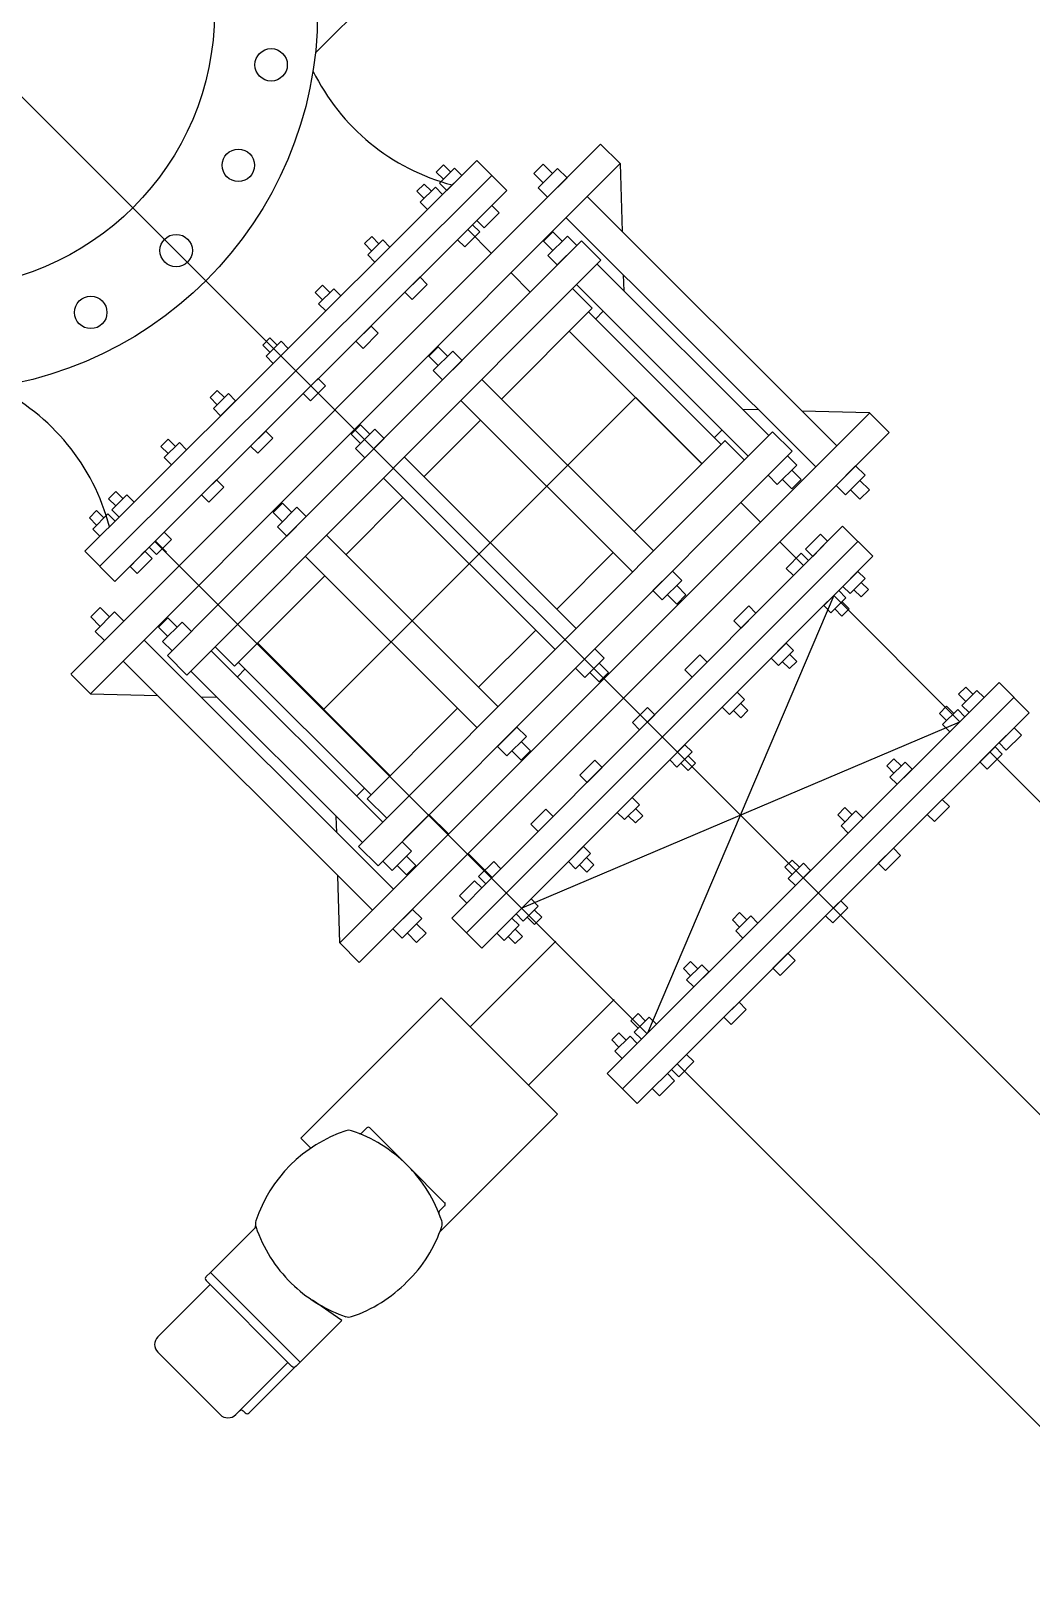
# Model space of a CAD drawing. Header units: inches. Extents: x 72602 to 350810, y -122122 to 43597.
# Drawn here: x 305045 to 305953, y 17243 to 18640 of the extents above; entities that cross this region are included whole.
import ezdxf

# ---------------------------------------------------------------- set-up
doc = ezdxf.new("R2010")
doc.units = ezdxf.units.IN
doc.header["$MEASUREMENT"] = 0
doc.layers.add('M-X-BKGD', color=8, linetype='Continuous')

msp = doc.modelspace()

# ---------------------------------------------------------------- linework, layer by layer
at = {"layer": 'M-X-BKGD', "ltscale": 0.003}
msp.add_line((302912.8, 20704.6), (306795.7, 16821.6), dxfattribs=at)
msp.add_line((302912.8, 20704.6), (306795.7, 16821.6), dxfattribs=at)
at = {"layer": 'M-X-BKGD'}
for p, q in [((305382.8, 18699.5), (305303.3, 18620.2)), ((305382.8, 18699.5), (305303.3, 18620.2)), ((305081.5, 18056.5), (305561.9, 18537.6)), ((305081.5, 18056.5), (305561.9, 18537.6)), ((305562, 18537.5), (305579.7, 18519.8)), ((305562, 18537.5), (305579.7, 18519.8)), ((305099.2, 18038.7), (305579.7, 18519.9)), ((305099.2, 18038.7), (305579.7, 18519.9)), ((305449.7, 18522.7), (305408.7, 18481.8)), ((305449.7, 18522.7), (305408.7, 18481.8)), ((305419.4, 18518.7), (305412.8, 18512.1)), ((305419.4, 18518.7), (305412.8, 18512.1)), ((305426, 18512.1), (305419.4, 18518.7)), ((305426, 18512.1), (305419.4, 18518.7)), ((305477, 18495.4), (305449.7, 18522.7)), ((305477, 18495.4), (305449.7, 18522.7)), ((305509.9, 18519.4), (305501.4, 18510.9)), ((305509.9, 18519.4), (305501.4, 18510.9)), ((305518.4, 18510.9), (305509.9, 18519.4)), ((305518.4, 18510.9), (305509.9, 18519.4)), ((305579.7, 18519.8), (305581.4, 18458.2)), ((305579.7, 18519.8), (305581.4, 18458.2)), ((305463.3, 18509.1), (305107.8, 18154.5)), ((305463.3, 18509.1), (305107.8, 18154.5)), ((305412.8, 18512.1), (305419.4, 18505.6)), ((305412.8, 18512.1), (305419.4, 18505.6)), ((305429.5, 18515.7), (305415.8, 18502)), ((305429.5, 18515.7), (305415.8, 18502)), ((305422.4, 18495.5), (305436, 18509.1)), ((305422.4, 18495.5), (305436, 18509.1)), ((305436, 18509.1), (305429.5, 18515.7)), ((305436, 18509.1), (305429.5, 18515.7)), ((305501.4, 18510.9), (305509.9, 18502.4)), ((305501.4, 18510.9), (305509.9, 18502.4)), ((305523, 18515.5), (305505.3, 18497.8)), ((305523, 18515.5), (305505.3, 18497.8)), ((305513.8, 18489.3), (305531.5, 18507)), ((305513.8, 18489.3), (305531.5, 18507)), ((305531.5, 18507), (305523, 18515.5)), ((305531.5, 18507), (305523, 18515.5)), ((305402, 18501.3), (305395.4, 18494.8)), ((305402, 18501.3), (305395.4, 18494.8)), ((305395.4, 18494.8), (305402, 18488.2)), ((305395.4, 18494.8), (305402, 18488.2)), ((305412.1, 18498.3), (305398.4, 18484.7)), ((305412.1, 18498.3), (305398.4, 18484.7)), ((305408.6, 18494.8), (305402, 18501.3)), ((305408.6, 18494.8), (305402, 18501.3)), ((305405, 18478.1), (305418.6, 18491.7)), ((305405, 18478.1), (305418.6, 18491.7)), ((305418.6, 18491.7), (305412.1, 18498.3)), ((305418.6, 18491.7), (305412.1, 18498.3)), ((305415.8, 18502), (305422.4, 18495.5)), ((305415.8, 18502), (305422.4, 18495.5)), ((305436, 18454.5), (305477, 18495.4)), ((305436, 18454.5), (305477, 18495.4)), ((305505.3, 18497.8), (305513.8, 18489.3)), ((305505.3, 18497.8), (305513.8, 18489.3)), ((305549.7, 18489.9), (305776.2, 18263.8)), ((305549.7, 18489.9), (305776.2, 18263.8)), ((305408.5, 18481.7), (305135.1, 18209)), ((305408.5, 18481.7), (305135.1, 18209)), ((305398.4, 18484.7), (305405, 18478.1)), ((305398.4, 18484.7), (305405, 18478.1)), ((305449.6, 18468.1), (305463.3, 18481.8)), ((305449.6, 18468.1), (305463.3, 18481.8)), ((305463.3, 18481.8), (305469.9, 18475.2)), ((305463.3, 18481.8), (305469.9, 18475.2)), ((305445.9, 18464.4), (305162.4, 18181.7)), ((305445.9, 18464.4), (305162.4, 18181.7)), ((305432.2, 18450.8), (305445.9, 18464.4)), ((305432.2, 18450.8), (305445.9, 18464.4)), ((305445.9, 18464.4), (305452.5, 18457.8)), ((305445.9, 18464.4), (305452.5, 18457.8)), ((305456.2, 18461.6), (305449.6, 18468.1)), ((305456.2, 18461.6), (305449.6, 18468.1)), ((305469.9, 18475.2), (305456.2, 18461.6)), ((305469.9, 18475.2), (305456.2, 18461.6)), ((305530.7, 18470.7), (305757.1, 18244.7)), ((305530.7, 18470.7), (305757.1, 18244.7)), ((305354.3, 18453.7), (305347.7, 18447.2)), ((305354.3, 18453.7), (305347.7, 18447.2)), ((305364.4, 18450.7), (305350.7, 18437.1)), ((305364.4, 18450.7), (305350.7, 18437.1)), ((305360.8, 18447.1), (305354.3, 18453.7)), ((305360.8, 18447.1), (305354.3, 18453.7)), ((305370.9, 18444.1), (305364.4, 18450.7)), ((305370.9, 18444.1), (305364.4, 18450.7)), ((305438.8, 18444.2), (305432.2, 18450.8)), ((305438.8, 18444.2), (305432.2, 18450.8)), ((305452.5, 18457.8), (305438.8, 18444.2)), ((305452.5, 18457.8), (305438.8, 18444.2)), ((305441.4, 18459.9), (305462.9, 18438.4)), ((305441.4, 18459.9), (305462.9, 18438.4)), ((305544.5, 18449.8), (305498, 18403.2)), ((305544.5, 18449.8), (305498, 18403.2)), ((305518.7, 18457.9), (305510.2, 18449.5)), ((305518.7, 18457.9), (305510.2, 18449.5)), ((305510.2, 18449.5), (305518.7, 18441)), ((305510.2, 18449.5), (305518.7, 18441)), ((305531.8, 18454.1), (305514.1, 18436.4)), ((305531.8, 18454.1), (305514.1, 18436.4)), ((305527.2, 18449.5), (305518.7, 18457.9)), ((305527.2, 18449.5), (305518.7, 18457.9)), ((305540.3, 18445.6), (305531.8, 18454.1)), ((305540.3, 18445.6), (305531.8, 18454.1)), ((305544.5, 18449.8), (305562.2, 18432.2)), ((305544.5, 18449.8), (305562.2, 18432.2)), ((305347.7, 18447.2), (305354.2, 18440.6)), ((305347.7, 18447.2), (305354.2, 18440.6)), ((305350.7, 18437.1), (305357.2, 18430.5)), ((305350.7, 18437.1), (305357.2, 18430.5)), ((305357.2, 18430.5), (305370.9, 18444.1)), ((305357.2, 18430.5), (305370.9, 18444.1)), ((305514.1, 18436.4), (305522.6, 18427.9)), ((305514.1, 18436.4), (305522.6, 18427.9)), ((305522.6, 18427.9), (305540.3, 18445.6)), ((305522.6, 18427.9), (305540.3, 18445.6)), ((305480.7, 18420.7), (305498.1, 18403.3)), ((305480.7, 18420.7), (305498.1, 18403.3)), ((305515.7, 18385.6), (305562.2, 18432.2)), ((305515.7, 18385.6), (305562.2, 18432.2)), ((305558.7, 18428.6), (305714.4, 18273.1)), ((305558.7, 18428.6), (305714.4, 18273.1)), ((305309.8, 18409.4), (305303.2, 18402.8)), ((305309.8, 18409.4), (305303.2, 18402.8)), ((305319.9, 18406.3), (305306.2, 18392.7)), ((305319.9, 18406.3), (305306.2, 18392.7)), ((305316.3, 18402.8), (305309.8, 18409.4)), ((305316.3, 18402.8), (305309.8, 18409.4)), ((305326.4, 18399.8), (305319.9, 18406.3)), ((305326.4, 18399.8), (305319.9, 18406.3)), ((305384.5, 18403.2), (305398.2, 18416.8)), ((305384.5, 18403.2), (305398.2, 18416.8)), ((305404.7, 18410.2), (305391, 18396.6)), ((305404.7, 18410.2), (305391, 18396.6)), ((305398.2, 18416.8), (305404.7, 18410.2)), ((305398.2, 18416.8), (305404.7, 18410.2)), ((305536.6, 18406.5), (305554.3, 18388.8)), ((305536.6, 18406.5), (305554.3, 18388.8)), ((305540.1, 18410), (305695.9, 18254.5)), ((305540.1, 18410), (305695.9, 18254.5)), ((305582.5, 18419), (305582.9, 18404.5)), ((305582.5, 18419), (305582.9, 18404.5)), ((305498.1, 18403.3), (305215.5, 18120)), ((305498.1, 18403.3), (305215.5, 18120)), ((305303.2, 18402.8), (305309.8, 18396.3)), ((305303.2, 18402.8), (305309.8, 18396.3)), ((305306.2, 18392.7), (305312.8, 18386.1)), ((305306.2, 18392.7), (305312.8, 18386.1)), ((305312.8, 18386.1), (305326.4, 18399.8)), ((305312.8, 18386.1), (305326.4, 18399.8)), ((305391, 18396.6), (305384.5, 18403.2)), ((305391, 18396.6), (305384.5, 18403.2)), ((305515.7, 18385.6), (305233.2, 18102.4)), ((305515.7, 18385.6), (305233.2, 18102.4)), ((305554.4, 18388.7), (305472.1, 18306.2)), ((305554.4, 18388.7), (305472.1, 18306.2)), ((305550.9, 18385.2), (305671.2, 18265)), ((305550.9, 18385.2), (305671.2, 18265)), ((305557.2, 18378.8), (305564.3, 18385.9)), ((305557.2, 18378.8), (305564.3, 18385.9)), ((305340, 18358.8), (305353.7, 18372.4)), ((305340, 18358.8), (305353.7, 18372.4)), ((305360.2, 18365.9), (305346.6, 18352.2)), ((305360.2, 18365.9), (305346.6, 18352.2)), ((305353.7, 18372.4), (305360.2, 18365.9)), ((305353.7, 18372.4), (305360.2, 18365.9)), ((305533.5, 18367.8), (305653.8, 18247.5)), ((305533.5, 18367.8), (305653.9, 18247.6)), ((305533.5, 18367.8), (305653.8, 18247.5)), ((305533.5, 18367.8), (305653.9, 18247.6)), ((305262, 18361.7), (305255.5, 18355.2)), ((305262, 18361.7), (305255.5, 18355.2)), ((305255.5, 18355.2), (305262, 18348.6)), ((305255.5, 18355.2), (305262, 18348.6)), ((305272.1, 18358.7), (305258.5, 18345.1)), ((305272.1, 18358.7), (305258.5, 18345.1)), ((305268.6, 18355.2), (305262, 18361.7)), ((305268.6, 18355.2), (305262, 18361.7)), ((305265, 18338.5), (305278.7, 18352.2)), ((305265, 18338.5), (305278.7, 18352.2)), ((305278.7, 18352.2), (305272.1, 18358.7)), ((305278.7, 18352.2), (305272.1, 18358.7)), ((305346.6, 18352.2), (305340, 18358.8)), ((305346.6, 18352.2), (305340, 18358.8)), ((305414.7, 18353.7), (305406.2, 18345.2)), ((305414.7, 18353.7), (305406.2, 18345.2)), ((305427.8, 18349.8), (305410.1, 18332.1)), ((305427.8, 18349.8), (305410.1, 18332.1)), ((305423.2, 18345.2), (305414.7, 18353.7)), ((305423.2, 18345.2), (305414.7, 18353.7)), ((305436.3, 18341.3), (305427.8, 18349.8)), ((305436.3, 18341.3), (305427.8, 18349.8)), ((305258.5, 18345.1), (305265, 18338.5)), ((305258.5, 18345.1), (305265, 18338.5)), ((305406.2, 18345.2), (305414.7, 18336.7)), ((305406.2, 18345.2), (305414.7, 18336.7)), ((305418.6, 18323.6), (305436.3, 18341.3)), ((305418.6, 18323.6), (305436.3, 18341.3)), ((305292.3, 18311.2), (305305.9, 18324.8)), ((305292.3, 18311.2), (305305.9, 18324.8)), ((305305.9, 18324.8), (305312.5, 18318.3)), ((305305.9, 18324.8), (305312.5, 18318.3)), ((305410.1, 18332.1), (305418.6, 18323.6)), ((305410.1, 18332.1), (305418.6, 18323.6)), ((305454.3, 18324), (305610, 18168.5)), ((305454.3, 18324), (305610, 18168.5)), ((305207.7, 18307.6), (305214.3, 18314.1)), ((305207.7, 18307.6), (305214.3, 18314.1)), ((305210.7, 18297.5), (305224.4, 18311.1)), ((305210.7, 18297.5), (305224.4, 18311.1)), ((305214.3, 18314.1), (305220.8, 18307.6)), ((305214.3, 18314.1), (305220.8, 18307.6)), ((305224.4, 18311.1), (305230.9, 18304.5)), ((305224.4, 18311.1), (305230.9, 18304.5)), ((305298.8, 18304.6), (305292.3, 18311.2)), ((305298.8, 18304.6), (305292.3, 18311.2)), ((305312.5, 18318.3), (305298.8, 18304.6)), ((305312.5, 18318.3), (305298.8, 18304.6)), ((305214.3, 18301), (305207.7, 18307.6)), ((305214.3, 18301), (305207.7, 18307.6)), ((305217.2, 18290.9), (305210.7, 18297.5)), ((305217.2, 18290.9), (305210.7, 18297.5)), ((305230.9, 18304.5), (305217.2, 18290.9)), ((305230.9, 18304.5), (305217.2, 18290.9)), ((305311, 18024.7), (305593.6, 18307.7)), ((305311, 18024.7), (305593.6, 18307.7)), ((305435.2, 18304.9), (305590.9, 18149.4)), ((305435.2, 18304.9), (305590.9, 18149.4)), ((305705.2, 18296.4), (305690.7, 18296.7)), ((305705.2, 18296.4), (305690.7, 18296.7)), ((305806, 18293.7), (305744.4, 18295.3)), ((305806, 18293.7), (305744.4, 18295.3)), ((305325.3, 17812.8), (305806.1, 18293.7)), ((305325.3, 17812.8), (305806.1, 18293.7)), ((305344.1, 18282.8), (305335.7, 18274.4)), ((305344.1, 18282.8), (305335.7, 18274.4)), ((305352.6, 18274.4), (305344.1, 18282.8)), ((305352.6, 18274.4), (305344.1, 18282.8)), ((305453, 18287.1), (305401.8, 18235.9)), ((305453, 18287.1), (305401.8, 18235.9)), ((305823.8, 18276), (305806, 18293.7)), ((305823.8, 18276), (305806, 18293.7)), ((305163.2, 18263.2), (305169.8, 18269.8)), ((305163.2, 18263.2), (305169.8, 18269.8)), ((305166.2, 18253.1), (305179.9, 18266.7)), ((305166.2, 18253.1), (305179.9, 18266.7)), ((305169.8, 18269.8), (305176.4, 18263.2)), ((305169.8, 18269.8), (305176.4, 18263.2)), ((305179.9, 18266.7), (305186.4, 18260.2)), ((305179.9, 18266.7), (305186.4, 18260.2)), ((305258.2, 18277.2), (305244.5, 18263.6)), ((305258.2, 18277.2), (305244.5, 18263.6)), ((305251.1, 18257), (305264.7, 18270.6)), ((305251.1, 18257), (305264.7, 18270.6)), ((305264.7, 18270.6), (305258.2, 18277.2)), ((305264.7, 18270.6), (305258.2, 18277.2)), ((305335.7, 18274.4), (305344.1, 18265.9)), ((305335.7, 18274.4), (305344.1, 18265.9)), ((305357.2, 18279), (305339.5, 18261.3)), ((305357.2, 18279), (305339.5, 18261.3)), ((305343.1, 17795.1), (305823.8, 18275.9)), ((305343.1, 17795.1), (305823.8, 18275.9)), ((305348, 18252.8), (305365.7, 18270.5)), ((305348, 18252.8), (305365.7, 18270.5)), ((305365.7, 18270.5), (305357.2, 18279)), ((305365.7, 18270.5), (305357.2, 18279)), ((305674.8, 18268.5), (305592.4, 18186.1)), ((305674.8, 18268.5), (305592.4, 18186.1)), ((305665, 18271.1), (305672.1, 18278.2)), ((305665, 18271.1), (305672.1, 18278.2)), ((305671.4, 18230), (305718, 18276.6)), ((305671.4, 18230), (305718, 18276.6)), ((305674.6, 18268.6), (305692.3, 18251)), ((305674.6, 18268.6), (305692.3, 18251)), ((305718, 18276.6), (305735.7, 18259)), ((305718, 18276.6), (305735.7, 18259)), ((305169.8, 18256.7), (305163.2, 18263.2)), ((305169.8, 18256.7), (305163.2, 18263.2)), ((305172.8, 18246.6), (305166.2, 18253.1)), ((305172.8, 18246.6), (305166.2, 18253.1)), ((305186.4, 18260.2), (305172.8, 18246.6)), ((305186.4, 18260.2), (305172.8, 18246.6)), ((305244.5, 18263.6), (305251.1, 18257)), ((305244.5, 18263.6), (305251.1, 18257)), ((305339.5, 18261.3), (305348, 18252.8)), ((305339.5, 18261.3), (305348, 18252.8)), ((305735.7, 18258.9), (305360.1, 17882.6)), ((305735.7, 18258.9), (305360.1, 17882.6)), ((305384, 18253.6), (305539.8, 18098.1)), ((305384, 18253.6), (305539.8, 18098.1)), ((305735.7, 18259), (305689.1, 18212.4)), ((305735.7, 18259), (305689.1, 18212.4)), ((305713.8, 18237), (305731.4, 18254.7)), ((305713.8, 18237), (305731.4, 18254.7)), ((305731.4, 18254.7), (305739.9, 18246.3)), ((305731.4, 18254.7), (305739.9, 18246.3)), ((305739.9, 18246.3), (305722.2, 18228.6)), ((305739.9, 18246.3), (305722.2, 18228.6)), ((305735.3, 18241.7), (305743.8, 18233.2)), ((305735.3, 18241.7), (305743.8, 18233.2)), ((305775.6, 18227.8), (305793.3, 18245.5)), ((305775.6, 18227.8), (305793.3, 18245.5)), ((305793.3, 18245.5), (305801.8, 18237)), ((305793.3, 18245.5), (305801.8, 18237)), ((305213.7, 18232.8), (305200, 18219.2)), ((305213.7, 18232.8), (305200, 18219.2)), ((305206.6, 18212.7), (305220.3, 18226.3)), ((305206.6, 18212.7), (305220.3, 18226.3)), ((305220.3, 18226.3), (305213.7, 18232.8)), ((305220.3, 18226.3), (305213.7, 18232.8)), ((305365, 18234.5), (305520.7, 18079)), ((305365, 18234.5), (305520.7, 18079)), ((305671.4, 18230), (305368, 17926)), ((305671.4, 18230), (305368, 17926)), ((305722.2, 18228.6), (305713.8, 18237)), ((305722.2, 18228.6), (305713.8, 18237)), ((305735.3, 18224.7), (305726.8, 18233.2)), ((305735.3, 18224.7), (305726.8, 18233.2)), ((305743.8, 18233.2), (305735.3, 18224.7)), ((305743.8, 18233.2), (305735.3, 18224.7)), ((305784.1, 18219.3), (305775.6, 18227.8)), ((305784.1, 18219.3), (305775.6, 18227.8)), ((305801.8, 18237), (305784.1, 18219.3)), ((305801.8, 18237), (305784.1, 18219.3)), ((305797.2, 18232.4), (305805.7, 18223.9)), ((305797.2, 18232.4), (305805.7, 18223.9)), ((305122.2, 18222.3), (305115.7, 18215.8)), ((305122.2, 18222.3), (305115.7, 18215.8)), ((305115.7, 18215.8), (305122.2, 18209.2)), ((305115.7, 18215.8), (305122.2, 18209.2)), ((305132.3, 18219.3), (305118.7, 18205.7)), ((305132.3, 18219.3), (305118.7, 18205.7)), ((305128.8, 18215.8), (305122.2, 18222.3)), ((305128.8, 18215.8), (305122.2, 18222.3)), ((305125.2, 18199.1), (305138.9, 18212.7)), ((305125.2, 18199.1), (305138.9, 18212.7)), ((305138.9, 18212.7), (305132.3, 18219.3)), ((305138.9, 18212.7), (305132.3, 18219.3)), ((305200, 18219.2), (305206.6, 18212.7)), ((305200, 18219.2), (305206.6, 18212.7)), ((305273.4, 18211.8), (305264.9, 18203.3)), ((305273.4, 18211.8), (305264.9, 18203.3)), ((305281.9, 18203.4), (305273.4, 18211.8)), ((305281.9, 18203.4), (305273.4, 18211.8)), ((305382.7, 18216.8), (305331, 18164.9)), ((305382.7, 18216.8), (305331, 18164.9)), ((305689, 18212.3), (305706.9, 18194.5)), ((305689, 18212.3), (305706.9, 18194.5)), ((305797.2, 18215.4), (305788.7, 18223.9)), ((305797.2, 18215.4), (305788.7, 18223.9)), ((305805.7, 18223.9), (305797.2, 18215.4)), ((305805.7, 18223.9), (305797.2, 18215.4)), ((305094.1, 18168.1), (305135.1, 18209)), ((305094.1, 18168.1), (305135.1, 18209)), ((305104.8, 18205), (305098.3, 18198.4)), ((305104.8, 18205), (305098.3, 18198.4)), ((305098.3, 18198.4), (305104.8, 18191.9)), ((305098.3, 18198.4), (305104.8, 18191.9)), ((305114.9, 18202), (305101.3, 18188.3)), ((305114.9, 18202), (305101.3, 18188.3)), ((305111.4, 18198.4), (305104.8, 18205)), ((305111.4, 18198.4), (305104.8, 18205)), ((305121.5, 18195.4), (305114.9, 18202)), ((305121.5, 18195.4), (305114.9, 18202)), ((305118.7, 18205.7), (305125.2, 18199.1)), ((305118.7, 18205.7), (305125.2, 18199.1)), ((305264.9, 18203.3), (305273.4, 18194.9)), ((305264.9, 18203.3), (305273.4, 18194.9)), ((305286.5, 18208), (305268.8, 18190.3)), ((305286.5, 18208), (305268.8, 18190.3)), ((305277.3, 18181.8), (305295, 18199.5)), ((305277.3, 18181.8), (305295, 18199.5)), ((305295, 18199.5), (305286.5, 18208)), ((305295, 18199.5), (305286.5, 18208)), ((305101.3, 18188.3), (305107.8, 18181.8)), ((305101.3, 18188.3), (305107.8, 18181.8)), ((305107.8, 18181.8), (305121.5, 18195.4)), ((305107.8, 18181.8), (305121.5, 18195.4)), ((305152.5, 18171.8), (305166.1, 18185.4)), ((305152.5, 18171.8), (305166.1, 18185.4)), ((305166.1, 18185.4), (305172.7, 18178.8)), ((305166.1, 18185.4), (305172.7, 18178.8)), ((305268.8, 18190.3), (305277.3, 18181.8)), ((305268.8, 18190.3), (305277.3, 18181.8)), ((305313.2, 18182.6), (305469, 18027.1)), ((305313.2, 18182.6), (305469, 18027.1)), ((305740.6, 18149.8), (305781.5, 18190.8)), ((305740.6, 18149.8), (305781.5, 18190.8)), ((305761.3, 18183.7), (305747.7, 18170)), ((305761.3, 18183.7), (305747.7, 18170)), ((305767.9, 18177.2), (305761.3, 18183.7)), ((305767.9, 18177.2), (305761.3, 18183.7)), ((305781.5, 18190.8), (305808.9, 18163.6)), ((305781.5, 18190.8), (305808.9, 18163.6)), ((305121.4, 18140.8), (305094.1, 18168.1)), ((305121.4, 18140.8), (305094.1, 18168.1)), ((305162.4, 18181.7), (305121.4, 18140.8)), ((305162.4, 18181.7), (305121.4, 18140.8)), ((305135.1, 18154.4), (305148.7, 18168.1)), ((305135.1, 18154.4), (305148.7, 18168.1)), ((305148.7, 18168.1), (305155.3, 18161.5)), ((305148.7, 18168.1), (305155.3, 18161.5)), ((305159, 18165.2), (305152.5, 18171.8)), ((305159, 18165.2), (305152.5, 18171.8)), ((305157.6, 18176.9), (305604.1, 17730.4)), ((305157.6, 18176.9), (305604.1, 17730.4)), ((305168.1, 18167.4), (305158.1, 18177.4)), ((305168.1, 18167.4), (305158.1, 18177.4)), ((305172.7, 18178.8), (305159, 18165.2)), ((305172.7, 18178.8), (305159, 18165.2)), ((305795.4, 18177), (305440.4, 17821.9)), ((305795.4, 18177), (305440.4, 17821.9)), ((305724.6, 18176.7), (305746.1, 18155.3)), ((305724.6, 18176.7), (305746.1, 18155.3)), ((305747.7, 18170), (305754.3, 18163.5)), ((305747.7, 18170), (305754.3, 18163.5)), ((305754.3, 18163.5), (305767.9, 18177.2)), ((305754.3, 18163.5), (305767.9, 18177.2)), ((305141.6, 18147.9), (305135.1, 18154.4)), ((305141.6, 18147.9), (305135.1, 18154.4)), ((305155.3, 18161.5), (305141.6, 18147.9)), ((305155.3, 18161.5), (305141.6, 18147.9)), ((305294.2, 18163.5), (305449.9, 18008)), ((305294.2, 18163.5), (305449.9, 18008)), ((305750.5, 18159.8), (305467.8, 17876.3)), ((305750.5, 18159.8), (305467.8, 17876.3)), ((305573.4, 18166.9), (305522.2, 18115.7)), ((305573.4, 18166.9), (305522.2, 18115.7)), ((305744, 18166.3), (305730.4, 18152.6)), ((305744, 18166.3), (305730.4, 18152.6)), ((305736.9, 18146.1), (305750.5, 18159.8)), ((305736.9, 18146.1), (305750.5, 18159.8)), ((305750.5, 18159.8), (305744, 18166.3)), ((305750.5, 18159.8), (305744, 18166.3)), ((305808.9, 18163.6), (305768, 18122.6)), ((305808.9, 18163.6), (305768, 18122.6)), ((305311.9, 18145.8), (305230, 18063.8)), ((305311.9, 18145.8), (305230, 18063.8)), ((305609.4, 18132.4), (305627.1, 18150.1)), ((305609.4, 18132.4), (305627.1, 18150.1)), ((305635.5, 18141.6), (305617.9, 18123.9)), ((305635.5, 18141.6), (305617.9, 18123.9)), ((305627.1, 18150.1), (305635.5, 18141.6)), ((305627.1, 18150.1), (305635.5, 18141.6)), ((305730.4, 18152.6), (305736.9, 18146.1)), ((305730.4, 18152.6), (305736.9, 18146.1)), ((305781.6, 18136.2), (305795.2, 18149.9)), ((305781.6, 18136.2), (305795.2, 18149.9)), ((305801.8, 18143.4), (305788.2, 18129.7)), ((305801.8, 18143.4), (305788.2, 18129.7)), ((305795.2, 18149.9), (305801.8, 18143.4)), ((305795.2, 18149.9), (305801.8, 18143.4)), ((305773.4, 18128), (305604.6, 17731)), ((305773.4, 18128), (305604.6, 17731)), ((305617.9, 18123.9), (305609.4, 18132.4)), ((305617.9, 18123.9), (305609.4, 18132.4)), ((305631, 18120), (305622.5, 18128.5)), ((305631, 18120), (305622.5, 18128.5)), ((305631, 18137), (305639.4, 18128.5)), ((305631, 18137), (305639.4, 18128.5)), ((305639.4, 18128.5), (305631, 18120)), ((305639.4, 18128.5), (305631, 18120)), ((305764.3, 18118.8), (305777.9, 18132.5)), ((305764.3, 18118.8), (305777.9, 18132.5)), ((305773.4, 18128), (305887.9, 18013.5)), ((305773.4, 18128), (305887.9, 18013.5)), ((305777.9, 18132.5), (305784.4, 18126)), ((305777.9, 18132.5), (305784.4, 18126)), ((305788.2, 18129.7), (305781.6, 18136.2)), ((305788.2, 18129.7), (305781.6, 18136.2)), ((305798.3, 18126.7), (305791.7, 18133.2)), ((305798.3, 18126.7), (305791.7, 18133.2)), ((305798.3, 18139.8), (305804.8, 18133.3)), ((305798.3, 18139.8), (305804.8, 18133.3)), ((305804.8, 18133.3), (305798.3, 18126.7)), ((305804.8, 18133.3), (305798.3, 18126.7)), ((305099.6, 18108.5), (305108, 18117)), ((305099.6, 18108.5), (305108, 18117)), ((305103.5, 18095.4), (305121.1, 18113.1)), ((305103.5, 18095.4), (305121.1, 18113.1)), ((305108, 18117), (305116.5, 18108.5)), ((305108, 18117), (305116.5, 18108.5)), ((305121.1, 18113.1), (305129.6, 18104.7)), ((305121.1, 18113.1), (305129.6, 18104.7)), ((305169, 18073.5), (305215.5, 18120.1)), ((305169, 18073.5), (305215.5, 18120.1)), ((305767.8, 18122.4), (305495.2, 17849)), ((305767.8, 18122.4), (305495.2, 17849)), ((305696.4, 18118.6), (305682.7, 18104.9)), ((305696.4, 18118.6), (305682.7, 18104.9)), ((305702.9, 18112), (305696.4, 18118.6)), ((305702.9, 18112), (305696.4, 18118.6)), ((305770.8, 18112.3), (305764.3, 18118.8)), ((305770.8, 18112.3), (305764.3, 18118.8)), ((305784.4, 18126), (305770.8, 18112.3)), ((305784.4, 18126), (305770.8, 18112.3)), ((305780.9, 18109.3), (305774.4, 18115.9)), ((305780.9, 18109.3), (305774.4, 18115.9)), ((305780.9, 18122.4), (305787.5, 18115.9)), ((305780.9, 18122.4), (305787.5, 18115.9)), ((305787.5, 18115.9), (305780.9, 18109.3)), ((305787.5, 18115.9), (305780.9, 18109.3)), ((305108, 18100), (305099.6, 18108.5)), ((305108, 18100), (305099.6, 18108.5)), ((305129.6, 18104.7), (305111.9, 18087)), ((305129.6, 18104.7), (305111.9, 18087)), ((305160.8, 18099.3), (305169.3, 18107.8)), ((305160.8, 18099.3), (305169.3, 18107.8)), ((305169.3, 18090.8), (305160.8, 18099.3)), ((305169.3, 18090.8), (305160.8, 18099.3)), ((305164.7, 18086.2), (305182.4, 18103.9)), ((305164.7, 18086.2), (305182.4, 18103.9)), ((305169.3, 18107.8), (305177.8, 18099.3)), ((305169.3, 18107.8), (305177.8, 18099.3)), ((305182.4, 18103.9), (305190.9, 18095.4)), ((305182.4, 18103.9), (305190.9, 18095.4)), ((305233.2, 18102.4), (305186.7, 18055.8)), ((305233.2, 18102.4), (305186.7, 18055.8)), ((305682.7, 18104.9), (305689.3, 18098.4)), ((305682.7, 18104.9), (305689.3, 18098.4)), ((305689.3, 18098.4), (305702.9, 18112)), ((305689.3, 18098.4), (305702.9, 18112)), ((305111.9, 18087), (305103.5, 18095.4)), ((305111.9, 18087), (305103.5, 18095.4)), ((305147.9, 18087.4), (305374.1, 17861.6)), ((305147.9, 18087.4), (305374.1, 17861.6)), ((305173.2, 18077.7), (305164.7, 18086.2)), ((305173.2, 18077.7), (305164.7, 18086.2)), ((305190.9, 18095.4), (305173.2, 18077.7)), ((305190.9, 18095.4), (305173.2, 18077.7)), ((305250.9, 18084.8), (305371.2, 17964.5)), ((305250.9, 18084.8), (305371.2, 17964.5)), ((305503.1, 18096.6), (305451.3, 18044.8)), ((305503.1, 18096.6), (305451.3, 18044.8)), ((305716.6, 18071.1), (305730.3, 18084.8)), ((305716.6, 18071.1), (305730.3, 18084.8)), ((305730.3, 18084.8), (305736.8, 18078.2)), ((305730.3, 18084.8), (305736.8, 18078.2)), ((305186.7, 18055.8), (305169, 18073.5)), ((305186.7, 18055.8), (305169, 18073.5)), ((305208.8, 18077.9), (305364.5, 17922.4)), ((305208.8, 18077.9), (305364.5, 17922.4)), ((305212.3, 18081.5), (305230, 18063.8)), ((305212.3, 18081.5), (305230, 18063.8)), ((305539.2, 18061.9), (305556.8, 18079.6)), ((305539.2, 18061.9), (305556.8, 18079.6)), ((305565.3, 18071.2), (305547.7, 18053.5)), ((305565.3, 18071.2), (305547.7, 18053.5)), ((305556.8, 18079.6), (305565.3, 18071.2)), ((305556.8, 18079.6), (305565.3, 18071.2)), ((305652, 18074.1), (305638.4, 18060.4)), ((305652, 18074.1), (305638.4, 18060.4)), ((305658.6, 18067.6), (305652, 18074.1)), ((305658.6, 18067.6), (305652, 18074.1)), ((305723.2, 18064.5), (305716.6, 18071.1)), ((305723.2, 18064.5), (305716.6, 18071.1)), ((305736.8, 18078.2), (305723.2, 18064.5)), ((305736.8, 18078.2), (305723.2, 18064.5)), ((305733.3, 18074.7), (305739.8, 18068.1)), ((305733.3, 18074.7), (305739.8, 18068.1)), ((305081.6, 18056.4), (305099.2, 18038.7)), ((305081.6, 18056.4), (305099.2, 18038.7)), ((305128.8, 18068.3), (305355, 17842.5)), ((305128.8, 18068.3), (305355, 17842.5)), ((305190.2, 18059.3), (305345.9, 17903.8)), ((305190.2, 18059.3), (305345.9, 17903.8)), ((305239.7, 18061.3), (305232.6, 18054.2)), ((305239.7, 18061.3), (305232.6, 18054.2)), ((305233.5, 18067.3), (305353.9, 17947.2)), ((305233.5, 18067.3), (305353.9, 17947.2)), ((305547.7, 18053.5), (305539.2, 18061.9)), ((305547.7, 18053.5), (305539.2, 18061.9)), ((305560.7, 18049.6), (305552.2, 18058.1)), ((305560.7, 18049.6), (305552.2, 18058.1)), ((305560.7, 18066.6), (305569.2, 18058.1)), ((305560.7, 18066.6), (305569.2, 18058.1)), ((305569.2, 18058.1), (305560.7, 18049.6)), ((305569.2, 18058.1), (305560.7, 18049.6)), ((305638.4, 18060.4), (305645, 18053.9)), ((305638.4, 18060.4), (305645, 18053.9)), ((305645, 18053.9), (305658.6, 18067.6)), ((305645, 18053.9), (305658.6, 18067.6)), ((305733.3, 18061.6), (305726.7, 18068.1)), ((305733.3, 18061.6), (305726.7, 18068.1)), ((305739.8, 18068.1), (305733.3, 18061.6)), ((305739.8, 18068.1), (305733.3, 18061.6)), ((305923.5, 18049), (305882.5, 18008.1)), ((305923.5, 18049), (305882.5, 18008.1)), ((305893.2, 18044.9), (305886.6, 18038.4)), ((305893.2, 18044.9), (305886.6, 18038.4)), ((305899.7, 18038.4), (305893.2, 18044.9)), ((305899.7, 18038.4), (305893.2, 18044.9)), ((305950.7, 18021.6), (305923.5, 18049)), ((305950.7, 18021.6), (305923.5, 18049)), ((305099.2, 18038.7), (305160.1, 18037.1)), ((305099.2, 18038.7), (305160.1, 18037.1)), ((305199.4, 18036), (305214, 18035.6)), ((305199.4, 18036), (305214, 18035.6)), ((305936.9, 18035.5), (305581.8, 17680.5)), ((305936.9, 18035.5), (305581.8, 17680.5)), ((305672.3, 18026.6), (305685.9, 18040.3)), ((305672.3, 18026.6), (305685.9, 18040.3)), ((305692.5, 18033.7), (305678.9, 18020.1)), ((305692.5, 18033.7), (305678.9, 18020.1)), ((305685.9, 18040.3), (305692.5, 18033.7)), ((305685.9, 18040.3), (305692.5, 18033.7)), ((305688.9, 18030.2), (305695.5, 18023.6)), ((305688.9, 18030.2), (305695.5, 18023.6)), ((305886.6, 18038.4), (305893.2, 18031.8)), ((305886.6, 18038.4), (305893.2, 18031.8)), ((305903.3, 18041.9), (305889.6, 18028.3)), ((305903.3, 18041.9), (305889.6, 18028.3)), ((305889.6, 18028.3), (305896.1, 18021.7)), ((305889.6, 18028.3), (305896.1, 18021.7)), ((305896.1, 18021.7), (305909.8, 18035.3)), ((305896.1, 18021.7), (305909.8, 18035.3)), ((305909.8, 18035.3), (305903.3, 18041.9)), ((305909.8, 18035.3), (305903.3, 18041.9)), ((305432.3, 18025.7), (305350.3, 17943.6)), ((305432.3, 18025.7), (305350.3, 17943.6)), ((305604.4, 18026.3), (305590.8, 18012.7)), ((305604.4, 18026.3), (305590.8, 18012.7)), ((305597.3, 18006.1), (305611, 18019.8)), ((305597.3, 18006.1), (305611, 18019.8)), ((305611, 18019.8), (305604.4, 18026.3)), ((305611, 18019.8), (305604.4, 18026.3)), ((305678.9, 18020.1), (305672.3, 18026.6)), ((305678.9, 18020.1), (305672.3, 18026.6)), ((305689, 18017.1), (305682.4, 18023.6)), ((305689, 18017.1), (305682.4, 18023.6)), ((305695.5, 18023.6), (305689, 18017.1)), ((305695.5, 18023.6), (305689, 18017.1)), ((305875.8, 18027.6), (305869.2, 18021)), ((305875.8, 18027.6), (305869.2, 18021)), ((305869.2, 18021), (305875.8, 18014.5)), ((305869.2, 18021), (305875.8, 18014.5)), ((305885.9, 18024.5), (305872.2, 18010.9)), ((305885.9, 18024.5), (305872.2, 18010.9)), ((305882.3, 18021), (305875.8, 18027.6)), ((305882.3, 18021), (305875.8, 18027.6)), ((305878.7, 18004.4), (305892.4, 18018)), ((305878.7, 18004.4), (305892.4, 18018)), ((305892.4, 18018), (305885.9, 18024.5)), ((305892.4, 18018), (305885.9, 18024.5)), ((305909.7, 17980.7), (305950.7, 18021.6)), ((305909.7, 17980.7), (305950.7, 18021.6)), ((305468.4, 17990.9), (305486.1, 18008.6)), ((305468.4, 17990.9), (305486.1, 18008.6)), ((305486.1, 18008.6), (305494.6, 18000.2)), ((305486.1, 18008.6), (305494.6, 18000.2)), ((305490.9, 17844.7), (305887.9, 18013.5)), ((305490.9, 17844.7), (305887.9, 18013.5)), ((305590.8, 18012.7), (305597.3, 18006.1)), ((305590.8, 18012.7), (305597.3, 18006.1)), ((305882.3, 18007.9), (305608.9, 17735.3)), ((305882.3, 18007.9), (305608.9, 17735.3)), ((305872.2, 18010.9), (305878.7, 18004.4)), ((305872.2, 18010.9), (305878.7, 18004.4)), ((305923.4, 17994.4), (305937.1, 18008)), ((305923.4, 17994.4), (305937.1, 18008)), ((305943.6, 18001.4), (305929.9, 17987.8)), ((305943.6, 18001.4), (305929.9, 17987.8)), ((305937.1, 18008), (305943.6, 18001.4)), ((305937.1, 18008), (305943.6, 18001.4)), ((305476.9, 17982.5), (305468.4, 17990.9)), ((305476.9, 17982.5), (305468.4, 17990.9)), ((305494.6, 18000.2), (305476.9, 17982.5)), ((305494.6, 18000.2), (305476.9, 17982.5)), ((305490, 17978.6), (305481.5, 17987.1)), ((305490, 17978.6), (305481.5, 17987.1)), ((305490, 17995.6), (305498.5, 17987.1)), ((305490, 17995.6), (305498.5, 17987.1)), ((305498.5, 17987.1), (305490, 17978.6)), ((305498.5, 17987.1), (305490, 17978.6)), ((305624.7, 17978.9), (305638.3, 17992.5)), ((305624.7, 17978.9), (305638.3, 17992.5)), ((305919.7, 17990.6), (305636.2, 17707.9)), ((305919.7, 17990.6), (305636.2, 17707.9)), ((305638.3, 17992.5), (305644.9, 17986)), ((305638.3, 17992.5), (305644.9, 17986)), ((305906, 17977), (305919.7, 17990.6)), ((305906, 17977), (305919.7, 17990.6)), ((305919.7, 17990.6), (305926.2, 17984.1)), ((305919.7, 17990.6), (305926.2, 17984.1)), ((305929.9, 17987.8), (305923.4, 17994.4)), ((305929.9, 17987.8), (305923.4, 17994.4)), ((305543.1, 17964.9), (305556.8, 17978.6)), ((305543.1, 17964.9), (305556.8, 17978.6)), ((305556.8, 17978.6), (305563.3, 17972)), ((305556.8, 17978.6), (305563.3, 17972)), ((305631.2, 17972.3), (305624.7, 17978.9)), ((305631.2, 17972.3), (305624.7, 17978.9)), ((305644.9, 17986), (305631.2, 17972.3)), ((305644.9, 17986), (305631.2, 17972.3)), ((305641.3, 17969.3), (305634.8, 17975.9)), ((305641.3, 17969.3), (305634.8, 17975.9)), ((305641.3, 17982.4), (305647.9, 17975.9)), ((305641.3, 17982.4), (305647.9, 17975.9)), ((305647.9, 17975.9), (305641.3, 17969.3)), ((305647.9, 17975.9), (305641.3, 17969.3)), ((305828, 17979.9), (305821.5, 17973.4)), ((305828, 17979.9), (305821.5, 17973.4)), ((305821.5, 17973.4), (305828, 17966.8)), ((305821.5, 17973.4), (305828, 17966.8)), ((305838.1, 17976.9), (305824.4, 17963.3)), ((305838.1, 17976.9), (305824.4, 17963.3)), ((305834.6, 17973.4), (305828, 17979.9)), ((305834.6, 17973.4), (305828, 17979.9)), ((305844.7, 17970.4), (305838.1, 17976.9)), ((305844.7, 17970.4), (305838.1, 17976.9)), ((305912.5, 17970.5), (305906, 17977)), ((305912.5, 17970.5), (305906, 17977)), ((305926.2, 17984.1), (305912.5, 17970.5)), ((305926.2, 17984.1), (305912.5, 17970.5)), ((305915.1, 17986.1), (306395.7, 17504.4)), ((305915.1, 17986.1), (306395.7, 17504.4)), ((305549.7, 17958.4), (305543.1, 17964.9)), ((305549.7, 17958.4), (305543.1, 17964.9)), ((305563.3, 17972), (305549.7, 17958.4)), ((305563.3, 17972), (305549.7, 17958.4)), ((305824.4, 17963.3), (305831, 17956.7)), ((305824.4, 17963.3), (305831, 17956.7)), ((305831, 17956.7), (305844.7, 17970.4)), ((305831, 17956.7), (305844.7, 17970.4)), ((305347.8, 17953.3), (305340.7, 17946.2)), ((305347.8, 17953.3), (305340.7, 17946.2)), ((305388.9, 17946.9), (305342.4, 17900.3)), ((305388.9, 17946.9), (305342.4, 17900.3)), ((305590.7, 17944.8), (305577, 17931.1)), ((305590.7, 17944.8), (305577, 17931.1)), ((305597.2, 17938.2), (305590.7, 17944.8)), ((305597.2, 17938.2), (305590.7, 17944.8)), ((305350.3, 17943.6), (305368, 17926)), ((305350.3, 17943.6), (305368, 17926)), ((305498.8, 17920.4), (305512.4, 17934.1)), ((305498.8, 17920.4), (305512.4, 17934.1)), ((305512.4, 17934.1), (305519, 17927.6)), ((305512.4, 17934.1), (305519, 17927.6)), ((305577, 17931.1), (305583.6, 17924.6)), ((305577, 17931.1), (305583.6, 17924.6)), ((305583.6, 17924.6), (305597.2, 17938.2)), ((305583.6, 17924.6), (305597.2, 17938.2)), ((305600.3, 17928.1), (305593.7, 17934.7)), ((305600.3, 17928.1), (305593.7, 17934.7)), ((305783.6, 17935.6), (305777, 17929.1)), ((305783.6, 17935.6), (305777, 17929.1)), ((305793.6, 17932.6), (305780, 17918.9)), ((305793.6, 17932.6), (305780, 17918.9)), ((305790.1, 17929), (305783.6, 17935.6)), ((305790.1, 17929), (305783.6, 17935.6)), ((305800.2, 17926), (305793.6, 17932.6)), ((305800.2, 17926), (305793.6, 17932.6)), ((305858.3, 17929.4), (305871.9, 17943)), ((305858.3, 17929.4), (305871.9, 17943)), ((305878.5, 17936.5), (305864.8, 17922.8)), ((305878.5, 17936.5), (305864.8, 17922.8)), ((305871.9, 17943), (305878.5, 17936.5)), ((305871.9, 17943), (305878.5, 17936.5)), ((305322.6, 17913), (305322.1, 17927.6)), ((305322.6, 17913), (305322.1, 17927.6)), ((305360.1, 17882.6), (305406.6, 17929.2)), ((305360.1, 17882.6), (305406.6, 17929.2)), ((305406.5, 17929.1), (305424.1, 17911.6)), ((305406.5, 17929.1), (305424.1, 17911.6)), ((305505.4, 17913.9), (305498.8, 17920.4)), ((305505.4, 17913.9), (305498.8, 17920.4)), ((305519, 17927.6), (305505.4, 17913.9)), ((305519, 17927.6), (305505.4, 17913.9)), ((305587.1, 17928.1), (305593.7, 17921.6)), ((305587.1, 17928.1), (305593.7, 17921.6)), ((305593.7, 17921.6), (305600.3, 17928.1)), ((305593.7, 17921.6), (305600.3, 17928.1)), ((305777, 17929.1), (305783.5, 17922.5)), ((305777, 17929.1), (305783.5, 17922.5)), ((305780, 17918.9), (305786.5, 17912.4)), ((305780, 17918.9), (305786.5, 17912.4)), ((305786.5, 17912.4), (305800.2, 17926)), ((305786.5, 17912.4), (305800.2, 17926)), ((305864.8, 17922.8), (305858.3, 17929.4)), ((305864.8, 17922.8), (305858.3, 17929.4)), ((305382, 17904.6), (305364.3, 17886.9)), ((305382, 17904.6), (305364.3, 17886.9)), ((305390.5, 17896.1), (305382, 17904.6)), ((305390.5, 17896.1), (305382, 17904.6)), ((305342.4, 17900.3), (305360.1, 17882.6)), ((305342.4, 17900.3), (305360.1, 17882.6)), ((305372.8, 17878.4), (305390.5, 17896.1)), ((305372.8, 17878.4), (305390.5, 17896.1)), ((305394.4, 17883), (305385.9, 17891.5)), ((305394.4, 17883), (305385.9, 17891.5)), ((305441.8, 17893.8), (305463.6, 17872)), ((305441.8, 17893.8), (305463.6, 17872)), ((305546.3, 17900.3), (305532.7, 17886.6)), ((305546.3, 17900.3), (305532.7, 17886.6)), ((305539.3, 17880.1), (305552.9, 17893.8)), ((305539.3, 17880.1), (305552.9, 17893.8)), ((305552.9, 17893.8), (305546.3, 17900.3)), ((305552.9, 17893.8), (305546.3, 17900.3)), ((305555.9, 17883.7), (305549.3, 17890.2)), ((305555.9, 17883.7), (305549.3, 17890.2)), ((305813.8, 17885), (305827.5, 17898.7)), ((305813.8, 17885), (305827.5, 17898.7)), ((305834, 17892.1), (305820.3, 17878.5)), ((305834, 17892.1), (305820.3, 17878.5)), ((305827.5, 17898.7), (305834, 17892.1)), ((305827.5, 17898.7), (305834, 17892.1)), ((305364.3, 17886.9), (305372.8, 17878.4)), ((305364.3, 17886.9), (305372.8, 17878.4)), ((305377.4, 17883), (305385.9, 17874.5)), ((305377.4, 17883), (305385.9, 17874.5)), ((305385.9, 17874.5), (305394.4, 17883)), ((305385.9, 17874.5), (305394.4, 17883)), ((305467.8, 17876.3), (305426.9, 17835.3)), ((305467.8, 17876.3), (305426.9, 17835.3)), ((305465, 17886.5), (305451.3, 17872.9)), ((305465, 17886.5), (305451.3, 17872.9)), ((305457.9, 17866.3), (305471.5, 17880)), ((305457.9, 17866.3), (305471.5, 17880)), ((305471.5, 17880), (305465, 17886.5)), ((305471.5, 17880), (305465, 17886.5)), ((305532.7, 17886.6), (305539.3, 17880.1)), ((305532.7, 17886.6), (305539.3, 17880.1)), ((305542.8, 17883.6), (305549.4, 17877.1)), ((305542.8, 17883.6), (305549.4, 17877.1)), ((305549.4, 17877.1), (305555.9, 17883.7)), ((305549.4, 17877.1), (305555.9, 17883.7)), ((305735.8, 17888), (305729.2, 17881.4)), ((305735.8, 17888), (305729.2, 17881.4)), ((305729.2, 17881.4), (305735.8, 17874.9)), ((305729.2, 17881.4), (305735.8, 17874.9)), ((305745.9, 17885), (305732.2, 17871.3)), ((305745.9, 17885), (305732.2, 17871.3)), ((305742.3, 17881.4), (305735.8, 17888)), ((305742.3, 17881.4), (305735.8, 17888)), ((305738.8, 17864.8), (305752.4, 17878.4)), ((305738.8, 17864.8), (305752.4, 17878.4)), ((305752.4, 17878.4), (305745.9, 17885)), ((305752.4, 17878.4), (305745.9, 17885)), ((305820.3, 17878.5), (305813.8, 17885)), ((305820.3, 17878.5), (305813.8, 17885)), ((305325.3, 17812.8), (305323.7, 17873.7)), ((305325.3, 17812.8), (305323.7, 17873.7)), ((305447.6, 17869.1), (305434, 17855.5)), ((305447.6, 17869.1), (305434, 17855.5)), ((305440.6, 17848.9), (305454.2, 17862.6)), ((305440.6, 17848.9), (305454.2, 17862.6)), ((305454.2, 17862.6), (305447.6, 17869.1)), ((305454.2, 17862.6), (305447.6, 17869.1)), ((305451.3, 17872.9), (305457.9, 17866.3)), ((305451.3, 17872.9), (305457.9, 17866.3)), ((305732.2, 17871.3), (305738.8, 17864.8)), ((305732.2, 17871.3), (305738.8, 17864.8)), ((305434, 17855.5), (305440.6, 17848.9)), ((305434, 17855.5), (305440.6, 17848.9)), ((305454.3, 17808), (305495.2, 17849)), ((305454.3, 17808), (305495.2, 17849)), ((305485.3, 17839.1), (305498.9, 17852.7)), ((305485.3, 17839.1), (305498.9, 17852.7)), ((305498.9, 17852.7), (305505.4, 17846.2)), ((305498.9, 17852.7), (305505.4, 17846.2)), ((305766, 17837.4), (305779.7, 17851.1)), ((305766, 17837.4), (305779.7, 17851.1)), ((305779.7, 17851.1), (305786.2, 17844.5)), ((305779.7, 17851.1), (305786.2, 17844.5)), ((305391.2, 17843.2), (305373.6, 17825.6)), ((305391.2, 17843.2), (305373.6, 17825.6)), ((305382.1, 17817.1), (305399.7, 17834.8)), ((305382.1, 17817.1), (305399.7, 17834.8)), ((305399.7, 17834.8), (305391.2, 17843.2)), ((305399.7, 17834.8), (305391.2, 17843.2)), ((305426.9, 17835.3), (305454.3, 17808)), ((305426.9, 17835.3), (305454.3, 17808)), ((305467.9, 17821.7), (305481.5, 17835.3)), ((305467.9, 17821.7), (305481.5, 17835.3)), ((305481.5, 17835.3), (305488.1, 17828.8)), ((305481.5, 17835.3), (305488.1, 17828.8)), ((305491.8, 17832.5), (305485.3, 17839.1)), ((305491.8, 17832.5), (305485.3, 17839.1)), ((305505.4, 17846.2), (305491.8, 17832.5)), ((305505.4, 17846.2), (305491.8, 17832.5)), ((305501.9, 17829.5), (305495.4, 17836.1)), ((305501.9, 17829.5), (305495.4, 17836.1)), ((305501.9, 17842.6), (305508.5, 17836.1)), ((305501.9, 17842.6), (305508.5, 17836.1)), ((305508.5, 17836.1), (305501.9, 17829.5)), ((305508.5, 17836.1), (305501.9, 17829.5)), ((305681.5, 17833.8), (305688, 17840.4)), ((305681.5, 17833.8), (305688, 17840.4)), ((305688, 17827.2), (305681.5, 17833.8)), ((305688, 17827.2), (305681.5, 17833.8)), ((305684.5, 17823.7), (305698.1, 17837.3)), ((305684.5, 17823.7), (305698.1, 17837.3)), ((305688, 17840.4), (305694.6, 17833.8)), ((305688, 17840.4), (305694.6, 17833.8)), ((305698.1, 17837.3), (305704.7, 17830.8)), ((305698.1, 17837.3), (305704.7, 17830.8)), ((305772.6, 17830.9), (305766, 17837.4)), ((305772.6, 17830.9), (305766, 17837.4)), ((305786.2, 17844.5), (305772.6, 17830.9)), ((305786.2, 17844.5), (305772.6, 17830.9)), ((305373.6, 17825.6), (305382.1, 17817.1)), ((305373.6, 17825.6), (305382.1, 17817.1)), ((305386.7, 17821.7), (305395.1, 17813.2)), ((305386.7, 17821.7), (305395.1, 17813.2)), ((305403.6, 17821.7), (305395.1, 17830.2)), ((305403.6, 17821.7), (305395.1, 17830.2)), ((305395.1, 17813.2), (305403.6, 17821.7)), ((305395.1, 17813.2), (305403.6, 17821.7)), ((305474.5, 17815.1), (305467.9, 17821.7)), ((305474.5, 17815.1), (305467.9, 17821.7)), ((305488.1, 17828.8), (305474.5, 17815.1)), ((305488.1, 17828.8), (305474.5, 17815.1)), ((305484.6, 17812.1), (305478, 17818.7)), ((305484.6, 17812.1), (305478, 17818.7)), ((305484.5, 17825.2), (305491.1, 17818.7)), ((305484.5, 17825.2), (305491.1, 17818.7)), ((305491.1, 17818.7), (305484.6, 17812.1)), ((305491.1, 17818.7), (305484.6, 17812.1)), ((305691, 17817.1), (305684.5, 17823.7)), ((305691, 17817.1), (305684.5, 17823.7)), ((305704.7, 17830.8), (305691, 17817.1)), ((305704.7, 17830.8), (305691, 17817.1)), ((305343, 17795.1), (305325.3, 17812.8)), ((305343, 17795.1), (305325.3, 17812.8)), ((305443.5, 17736.6), (305521.3, 17814.4)), ((305443.5, 17736.6), (305521.3, 17814.4)), ((305637, 17789.5), (305643.6, 17796)), ((305637, 17789.5), (305643.6, 17796)), ((305640, 17779.4), (305653.7, 17793)), ((305640, 17779.4), (305653.7, 17793)), ((305643.6, 17796), (305650.1, 17789.4)), ((305643.6, 17796), (305650.1, 17789.4)), ((305653.7, 17793), (305660.2, 17786.4)), ((305653.7, 17793), (305660.2, 17786.4)), ((305731.9, 17803.4), (305718.3, 17789.8)), ((305731.9, 17803.4), (305718.3, 17789.8)), ((305724.8, 17783.2), (305738.5, 17796.9)), ((305724.8, 17783.2), (305738.5, 17796.9)), ((305738.5, 17796.9), (305731.9, 17803.4)), ((305738.5, 17796.9), (305731.9, 17803.4)), ((305643.6, 17782.9), (305637, 17789.5)), ((305643.6, 17782.9), (305637, 17789.5)), ((305646.5, 17772.8), (305640, 17779.4)), ((305646.5, 17772.8), (305640, 17779.4)), ((305660.2, 17786.4), (305646.5, 17772.8)), ((305660.2, 17786.4), (305646.5, 17772.8)), ((305718.3, 17789.8), (305724.8, 17783.2)), ((305718.3, 17789.8), (305724.8, 17783.2)), ((305417.2, 17762.9), (305289.9, 17635.6)), ((305417.2, 17762.9), (305289.9, 17635.6)), ((305522.8, 17657.3), (305417.2, 17762.9)), ((305522.8, 17657.3), (305417.2, 17762.9)), ((305496.5, 17683.6), (305574.3, 17761.4)), ((305496.5, 17683.6), (305574.3, 17761.4)), ((305687.5, 17759.1), (305673.8, 17745.5)), ((305687.5, 17759.1), (305673.8, 17745.5)), ((305680.3, 17738.9), (305694, 17752.5)), ((305680.3, 17738.9), (305694, 17752.5)), ((305694, 17752.5), (305687.5, 17759.1)), ((305694, 17752.5), (305687.5, 17759.1)), ((305567.9, 17694.4), (305608.9, 17735.3)), ((305567.9, 17694.4), (305608.9, 17735.3)), ((305596, 17748.6), (305589.4, 17742)), ((305596, 17748.6), (305589.4, 17742)), ((305589.4, 17742), (305596, 17735.5)), ((305589.4, 17742), (305596, 17735.5)), ((305606.1, 17745.5), (305592.4, 17731.9)), ((305606.1, 17745.5), (305592.4, 17731.9)), ((305602.5, 17742), (305596, 17748.6)), ((305602.5, 17742), (305596, 17748.6)), ((305599, 17725.3), (305612.6, 17739)), ((305599, 17725.3), (305612.6, 17739)), ((305612.6, 17739), (305606.1, 17745.5)), ((305612.6, 17739), (305606.1, 17745.5)), ((305673.8, 17745.5), (305680.3, 17738.9)), ((305673.8, 17745.5), (305680.3, 17738.9)), ((305578.6, 17731.2), (305572, 17724.7)), ((305578.6, 17731.2), (305572, 17724.7)), ((305572, 17724.7), (305578.6, 17718.1)), ((305572, 17724.7), (305578.6, 17718.1)), ((305588.7, 17728.2), (305575, 17714.6)), ((305588.7, 17728.2), (305575, 17714.6)), ((305585.1, 17724.6), (305578.6, 17731.2)), ((305585.1, 17724.6), (305578.6, 17731.2)), ((305581.6, 17708), (305595.2, 17721.6)), ((305581.6, 17708), (305595.2, 17721.6)), ((305595.2, 17721.6), (305588.7, 17728.2)), ((305595.2, 17721.6), (305588.7, 17728.2)), ((305592.4, 17731.9), (305599, 17725.3)), ((305592.4, 17731.9), (305599, 17725.3)), ((305575, 17714.6), (305581.6, 17708)), ((305575, 17714.6), (305581.6, 17708)), ((305636.2, 17707.9), (305595.2, 17667)), ((305636.2, 17707.9), (305595.2, 17667)), ((305626.2, 17698), (305639.9, 17711.6)), ((305626.2, 17698), (305639.9, 17711.6)), ((305639.9, 17711.6), (305646.4, 17705.1)), ((305639.9, 17711.6), (305646.4, 17705.1)), ((305595.2, 17667), (305567.9, 17694.4)), ((305595.2, 17667), (305567.9, 17694.4)), ((305608.8, 17680.7), (305622.5, 17694.3)), ((305608.8, 17680.7), (305622.5, 17694.3)), ((305622.5, 17694.3), (305629, 17687.7)), ((305622.5, 17694.3), (305629, 17687.7)), ((305632.8, 17691.4), (305626.2, 17698)), ((305632.8, 17691.4), (305626.2, 17698)), ((305631.4, 17703.1), (306395.7, 16938.8)), ((305631.4, 17703.1), (306395.7, 16938.8)), ((305646.4, 17705.1), (305632.8, 17691.4)), ((305646.4, 17705.1), (305632.8, 17691.4)), ((305615.4, 17674.1), (305608.8, 17680.7)), ((305615.4, 17674.1), (305608.8, 17680.7)), ((305629, 17687.7), (305615.4, 17674.1)), ((305629, 17687.7), (305615.4, 17674.1)), ((305416.2, 17550.7), (305522.8, 17657.3)), ((305416.2, 17550.7), (305522.8, 17657.3)), ((305349.8, 17645), (305345.1, 17640.3)), ((305349.8, 17645), (305345.1, 17640.3)), ((305352.6, 17645), (305386.6, 17611.1)), ((305352.6, 17645), (305386.6, 17611.1)), ((305289.9, 17635.6), (305299.1, 17626.5)), ((305289.9, 17635.6), (305299.1, 17626.5)), ((305386.6, 17611.1), (305420.5, 17577.1)), ((305386.6, 17611.1), (305420.5, 17577.1)), ((305415.8, 17569.6), (305420.5, 17574.3)), ((305415.8, 17569.6), (305420.5, 17574.3)), ((305248.6, 17554.4), (305208, 17513.9)), ((305248.6, 17554.4), (305208, 17513.9)), ((305204.2, 17510), (305208, 17513.8)), ((305204.2, 17510), (305208, 17513.8)), ((305289.4, 17432.5), (305208, 17513.8)), ((305289.4, 17432.5), (305208, 17513.8)), ((305160.3, 17455.5), (305207.7, 17502.9)), ((305160.3, 17455.5), (305207.7, 17502.9)), ((305204.2, 17506.4), (305207.7, 17502.9)), ((305204.2, 17506.4), (305207.7, 17502.9)), ((305278.4, 17432.2), (305207.7, 17502.9)), ((305278.4, 17432.2), (305207.7, 17502.9)), ((305327.1, 17470.3), (305300.6, 17488.6)), ((305327.1, 17470.3), (305300.6, 17488.6)), ((305289.3, 17432.5), (305327.1, 17470.3)), ((305289.3, 17432.5), (305327.1, 17470.3)), ((305216.9, 17384.8), (305160.3, 17441.4)), ((305216.9, 17384.8), (305160.3, 17441.4)), ((305231, 17384.8), (305278.4, 17432.2)), ((305231, 17384.8), (305278.4, 17432.2)), ((305243.1, 17386.3), (305285.8, 17429)), ((305243.1, 17386.3), (305285.8, 17429)), ((305281.9, 17428.6), (305278.4, 17432.2)), ((305281.9, 17428.6), (305278.4, 17432.2)), ((305285.5, 17428.6), (305289.4, 17432.5)), ((305285.5, 17428.6), (305289.4, 17432.5)), ((305237.8, 17388.1), (305239.6, 17386.3)), ((305237.8, 17388.1), (305239.6, 17386.3))]:
    msp.add_line(p, q, dxfattribs=at)
for centre, radius in [((304960.9, 18657.6), 344.4), ((304960.9, 18657.6), 344.4), ((304960.9, 18657.6), 250.8), ((304960.9, 18657.6), 250.8), ((305263.1, 18609.4), 14.7), ((305263.1, 18609.4), 14.7), ((305233.4, 18518.3), 14.7), ((305233.4, 18518.3), 14.7), ((305177, 18440.9), 14.7), ((305177, 18440.9), 14.7), ((305099.5, 18384.8), 14.7), ((305099.5, 18384.8), 14.7)]:
    msp.add_circle(centre, radius, dxfattribs=at)
for centre, radius, start, end in [((305477.2, 18690), 196, 206.0102, 255.2643), ((305477.2, 18690), 196, 206.0102, 255.2643), ((304926.7, 18141), 196, 14.5774, 63.9984), ((304926.7, 18141), 196, 14.5774, 63.9984), ((305372.4, 17519.2), 130, 108.589, 161.411), ((305372.4, 17519.2), 130, 108.589, 161.411), ((305333.5, 17634.8), 8, 71.411, 108.589), ((305333.5, 17634.8), 8, 71.411, 108.589), ((305294.6, 17519.2), 130, 45, 71.411), ((305294.6, 17519.2), 130, 45, 71.411), ((305343.7, 17641.7), 2, 248.1998, 315), ((305343.7, 17641.7), 2, 248.1998, 315), ((305351.2, 17643.6), 2, 45, 135), ((305351.2, 17643.6), 2, 45, 135), ((305294.6, 17519.2), 130, 45, 48.0398), ((305294.6, 17519.2), 130, 45, 48.0398), ((305294.6, 17519.2), 130, 18.589, 45), ((305294.6, 17519.2), 130, 41.9602, 45), ((305294.6, 17519.2), 130, 18.589, 45), ((305294.6, 17519.2), 130, 41.9602, 45), ((305417.2, 17568.2), 2, 135, 201.8002), ((305417.2, 17568.2), 2, 135, 201.8002), ((305419.1, 17575.7), 2, 315, 45), ((305419.1, 17575.7), 2, 315, 45), ((305247.1, 17555.7), 2, 315, 13.4423), ((305247.1, 17555.7), 2, 315, 13.4423), ((305256.8, 17558), 8, 161.411, 198.589), ((305256.8, 17558), 8, 161.411, 198.589), ((305372.4, 17596.9), 130, 198.589, 200.3645), ((305372.4, 17596.9), 130, 198.589, 200.3645), ((305300.1, 17594.5), 124.1, 314.0168, 341.6722), ((305300.1, 17594.5), 124.1, 314.0168, 341.6722), ((305410.3, 17558), 8, 341.411, 18.589), ((305410.3, 17558), 8, 341.411, 18.589), ((305372.4, 17596.9), 130, 200.3645, 227.2563), ((305372.4, 17596.9), 130, 200.3645, 227.2563), ((305205.9, 17508.2), 2.5, 135, 225), ((305205.9, 17508.2), 2.5, 135, 225), ((305372.4, 17596.9), 130, 227.2563, 251.411), ((305372.4, 17596.9), 130, 227.2563, 251.411), ((305297.1, 17591.5), 124, 288.3233, 315.9915), ((305297.1, 17591.5), 124, 288.3233, 315.9915), ((305333.5, 17481.3), 8, 251.411, 288.589), ((305333.5, 17481.3), 8, 251.411, 288.589), ((305167.4, 17448.4), 10, 135, 225), ((305167.4, 17448.4), 10, 135, 225), ((305283.7, 17430.4), 2.5, 225, 315), ((305283.7, 17430.4), 2.5, 225, 315), ((305236.1, 17386.3), 2.5, 45, 134), ((305236.1, 17386.3), 2.5, 45, 134), ((305241.4, 17388.1), 2.5, 225, 315), ((305241.4, 17388.1), 2.5, 225, 315), ((305223.9, 17391.9), 10, 225, 315), ((305223.9, 17391.9), 10, 225, 315)]:
    msp.add_arc(centre, radius, start, end, dxfattribs=at)

doc.saveas('drawing.dxf')
